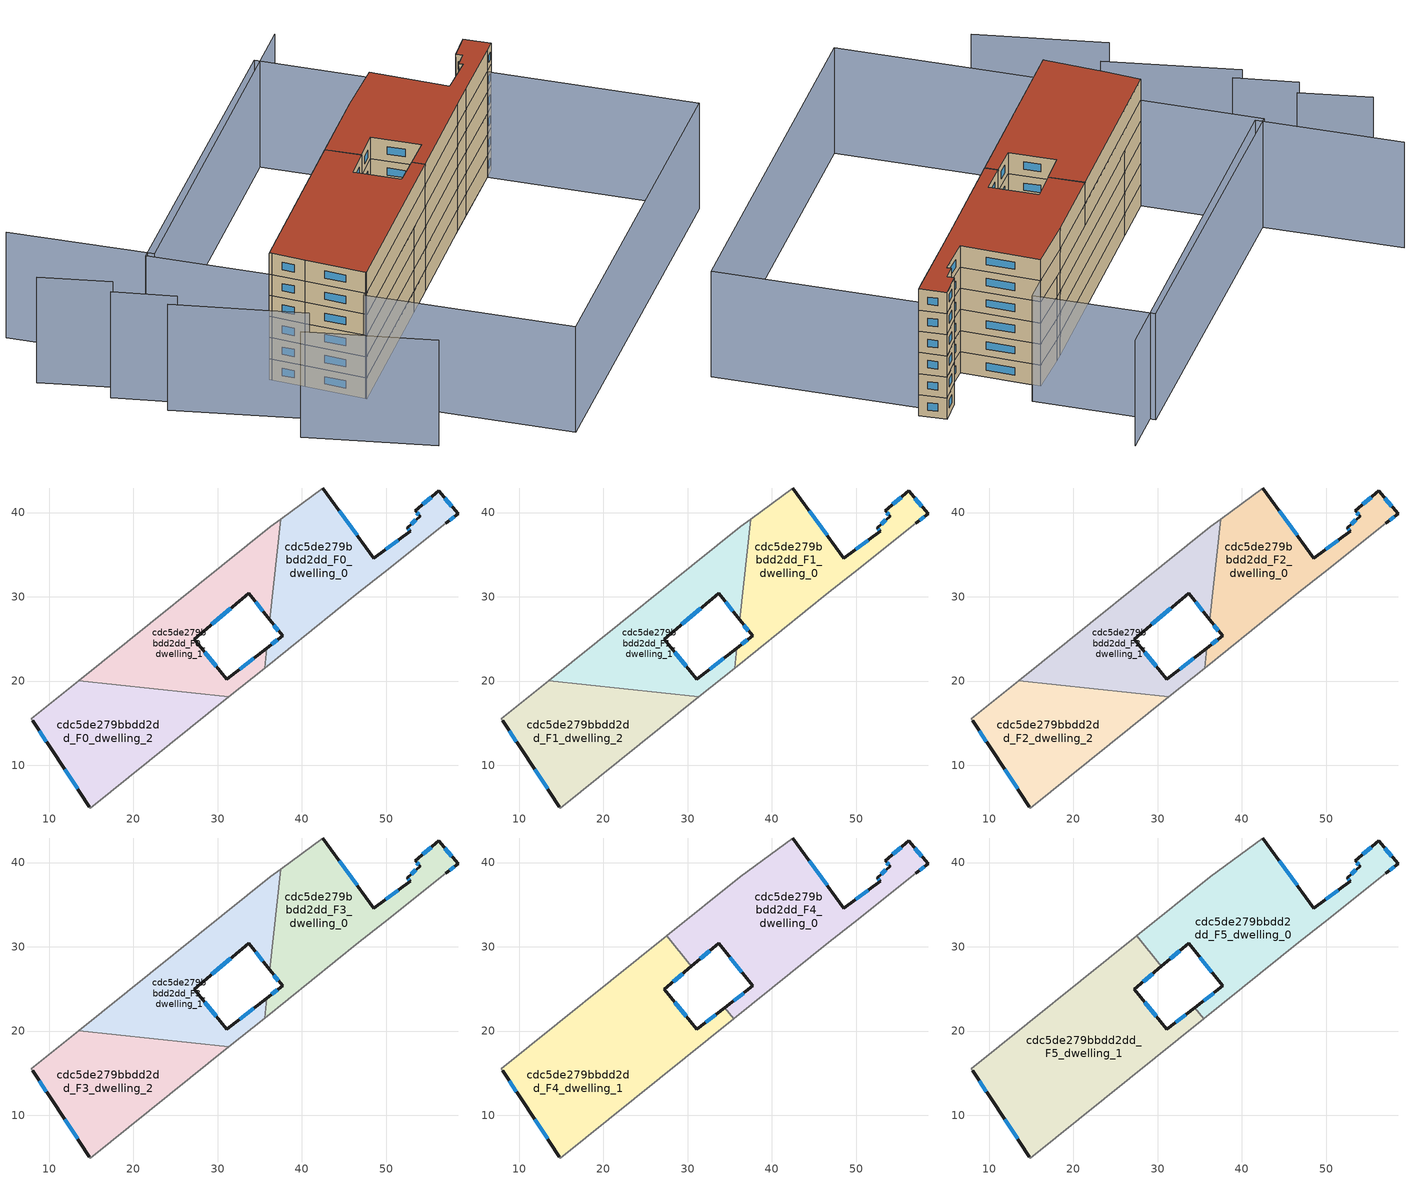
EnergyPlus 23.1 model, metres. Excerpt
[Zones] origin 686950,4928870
cdc5de279bbdd2dd_F0_dwelling_0
 floor ground (EU_floor_Construction): 56.22,42.56 58.53,39.86 57.08,38.72 49.72,32.88 46.77,30.53 35.55,21.53 35.81,23.88 37.71,25.35 36.17,27.28 37.45,39.23 42.44,42.91 48.55,34.6 52.85,37.76 52.47,38.19 54.03,39.56 53.46,40.19 z0
 wall outside (EU_wall_Construction): 57.08,38.72 58.53,39.86 56.22,42.56 53.46,40.19 54.03,39.56 52.47,38.19 52.85,37.76 48.55,34.6 42.44,42.91 / 36.17,27.28 37.71,25.35 35.81,23.88 z0:3
 wall adiabatic (EU_wall_Construction): 35.55,21.53 46.77,30.53 49.72,32.88 57.08,38.72 / 42.44,42.91 37.45,39.23 z0:3
 wall to cdc5de279bbdd2dd_F0_dwelling_1 (EU_wall_Construction): 35.81,23.88 35.55,21.53 / 37.45,39.23 36.17,27.28 z0:3
 window (EU_Window_Construction): 51.45,36.73 49.95,35.63 / 52.59,38.05 52.72,37.9 / 53.52,39.12 52.97,38.64 / 53.64,39.99 53.84,39.77 / 55.32,41.79 54.35,40.96 / 57.78,40.74 56.97,41.68 / 57.55,39.09 58.06,39.49 / 37.09,24.87 36.42,24.36 / 36.67,26.65 37.21,25.98 / 46.56,37.3 44.42,40.21 z0.98:2.02
cdc5de279bbdd2dd_F0_dwelling_1
 floor ground (EU_floor_Construction): 37.45,39.23 36.17,27.28 33.68,30.4 27.21,24.98 31.06,20.2 35.81,23.88 35.55,21.53 31.32,18.13 13.51,20.04 36.22,38.31 z0
 wall outside (EU_wall_Construction): 35.81,23.88 31.06,20.2 27.21,24.98 33.68,30.4 36.17,27.28 z0:3
 wall adiabatic (EU_wall_Construction): 37.45,39.23 36.22,38.31 13.51,20.04 / 31.32,18.13 35.55,21.53 z0:3
 wall to cdc5de279bbdd2dd_F0_dwelling_2 (EU_wall_Construction): 13.51,20.04 31.32,18.13 z0:3
 window (EU_Window_Construction): 34.49,29.39 35.36,28.29 / 29.31,26.74 31.57,28.64 / 29.81,21.76 28.46,23.43 / 34.26,22.68 32.6,21.4 z0.98:2.02
cdc5de279bbdd2dd_F0_dwelling_2
 floor ground (EU_floor_Construction): 31.32,18.13 14.88,4.93 14.77,5.1 10.46,11.62 8.06,15.29 7.89,15.52 13.51,20.04 z0
 wall outside (EU_wall_Construction): 8.06,15.29 10.46,11.62 14.77,5.1 z0:3
 wall adiabatic (EU_wall_Construction): 13.51,20.04 7.89,15.52 8.06,15.29 / 14.77,5.1 14.88,4.93 31.32,18.13 z0:3
 window (EU_Window_Construction): 11.86,9.5 13.37,7.22 / 8.84,14.1 9.68,12.82 z0.98:2.02
cdc5de279bbdd2dd_F1_dwelling_0
 floor to cdc5de279bbdd2dd_F0_dwelling_0 (EU_floor_Construction): 56.22,42.56 58.53,39.86 57.08,38.72 49.72,32.88 46.77,30.53 35.55,21.53 35.8,23.88 37.71,25.35 36.17,27.28 37.45,39.23 42.44,42.91 48.55,34.6 52.85,37.76 52.47,38.19 54.03,39.56 53.46,40.19 z3
 wall outside (EU_wall_Construction): 57.08,38.72 58.53,39.86 56.22,42.56 53.46,40.19 54.03,39.56 52.47,38.19 52.85,37.76 48.55,34.6 42.44,42.91 / 36.17,27.28 37.71,25.35 35.81,23.88 z3:6
 wall adiabatic (EU_wall_Construction): 35.55,21.53 46.77,30.53 49.72,32.88 57.08,38.72 / 42.44,42.91 37.45,39.23 z3:6
 wall to cdc5de279bbdd2dd_F1_dwelling_1 (EU_wall_Construction): 35.81,23.88 35.55,21.53 / 37.45,39.23 36.17,27.28 z3:6
 window (EU_Window_Construction): 51.45,36.73 49.95,35.63 / 52.59,38.05 52.72,37.9 / 53.52,39.12 52.97,38.64 / 53.64,39.99 53.84,39.77 / 55.32,41.79 54.35,40.96 / 57.78,40.74 56.97,41.68 / 57.55,39.09 58.06,39.49 / 37.09,24.87 36.42,24.36 / 36.67,26.65 37.21,25.98 / 46.56,37.3 44.42,40.21 z3.98:5.02
cdc5de279bbdd2dd_F1_dwelling_1
 floor to cdc5de279bbdd2dd_F0_dwelling_1 (EU_floor_Construction): 37.45,39.23 36.17,27.28 33.68,30.4 27.21,24.98 31.06,20.2 35.8,23.88 35.55,21.53 31.32,18.13 13.51,20.04 36.22,38.31 z3
 wall outside (EU_wall_Construction): 35.81,23.88 31.06,20.2 27.21,24.98 33.68,30.4 36.17,27.28 z3:6
 wall adiabatic (EU_wall_Construction): 37.45,39.23 36.22,38.31 13.51,20.04 / 31.32,18.13 35.55,21.53 z3:6
 wall to cdc5de279bbdd2dd_F1_dwelling_2 (EU_wall_Construction): 13.51,20.04 31.32,18.13 z3:6
 window (EU_Window_Construction): 34.49,29.39 35.36,28.29 / 29.31,26.74 31.57,28.64 / 29.81,21.76 28.46,23.43 / 34.26,22.68 32.6,21.4 z3.98:5.02
cdc5de279bbdd2dd_F1_dwelling_2
 floor to cdc5de279bbdd2dd_F0_dwelling_2 (EU_floor_Construction): 31.32,18.13 14.88,4.93 14.77,5.1 10.46,11.62 8.06,15.29 7.89,15.52 13.51,20.04 z3
 wall outside (EU_wall_Construction): 8.06,15.29 10.46,11.62 14.77,5.1 z3:6
 wall adiabatic (EU_wall_Construction): 13.51,20.04 7.89,15.52 8.06,15.29 / 14.77,5.1 14.88,4.93 31.32,18.13 z3:6
 window (EU_Window_Construction): 11.86,9.5 13.37,7.22 / 8.84,14.1 9.68,12.82 z3.98:5.02
cdc5de279bbdd2dd_F2_dwelling_0
 floor to cdc5de279bbdd2dd_F1_dwelling_0 (EU_floor_Construction): 56.22,42.56 58.53,39.86 57.08,38.72 49.72,32.88 46.77,30.53 35.55,21.53 35.8,23.88 37.71,25.35 36.17,27.28 37.45,39.23 42.44,42.91 48.55,34.6 52.85,37.76 52.47,38.19 54.03,39.56 53.46,40.19 z6
 wall outside (EU_wall_Construction): 57.08,38.72 58.53,39.86 56.22,42.56 53.46,40.19 54.03,39.56 52.47,38.19 52.85,37.76 48.55,34.6 42.44,42.91 / 36.17,27.28 37.71,25.35 35.81,23.88 z6:9
 wall adiabatic (EU_wall_Construction): 35.55,21.53 46.77,30.53 49.72,32.88 57.08,38.72 / 42.44,42.91 37.45,39.23 z6:9
 wall to cdc5de279bbdd2dd_F2_dwelling_1 (EU_wall_Construction): 35.81,23.88 35.55,21.53 / 37.45,39.23 36.17,27.28 z6:9
 window (EU_Window_Construction): 51.45,36.73 49.95,35.63 / 52.59,38.05 52.72,37.9 / 53.52,39.12 52.97,38.64 / 53.64,39.99 53.84,39.77 / 55.32,41.79 54.35,40.96 / 57.78,40.74 56.97,41.68 / 57.55,39.09 58.06,39.49 / 37.09,24.87 36.42,24.36 / 36.67,26.65 37.21,25.98 / 46.56,37.3 44.42,40.21 z6.98:8.02
cdc5de279bbdd2dd_F2_dwelling_1
 floor to cdc5de279bbdd2dd_F1_dwelling_1 (EU_floor_Construction): 37.45,39.23 36.17,27.28 33.68,30.4 27.21,24.98 31.06,20.2 35.8,23.88 35.55,21.53 31.32,18.13 13.51,20.04 36.22,38.31 z6
 wall outside (EU_wall_Construction): 35.81,23.88 31.06,20.2 27.21,24.98 33.68,30.4 36.17,27.28 z6:9
 wall adiabatic (EU_wall_Construction): 37.45,39.23 36.22,38.31 13.51,20.04 / 31.32,18.13 35.55,21.53 z6:9
 wall to cdc5de279bbdd2dd_F2_dwelling_2 (EU_wall_Construction): 13.51,20.04 31.32,18.13 z6:9
 window (EU_Window_Construction): 34.49,29.39 35.36,28.29 / 29.31,26.74 31.57,28.64 / 29.81,21.76 28.46,23.43 / 34.26,22.68 32.6,21.4 z6.98:8.02
cdc5de279bbdd2dd_F2_dwelling_2
 floor to cdc5de279bbdd2dd_F1_dwelling_2 (EU_floor_Construction): 31.32,18.13 14.88,4.93 14.77,5.1 10.46,11.62 8.06,15.29 7.89,15.52 13.51,20.04 z6
 wall outside (EU_wall_Construction): 8.06,15.29 10.46,11.62 14.77,5.1 z6:9
 wall adiabatic (EU_wall_Construction): 13.51,20.04 7.89,15.52 8.06,15.29 / 14.77,5.1 14.88,4.93 31.32,18.13 z6:9
 window (EU_Window_Construction): 11.86,9.5 13.37,7.22 / 8.84,14.1 9.68,12.82 z6.98:8.02
cdc5de279bbdd2dd_F3_dwelling_0
 floor to cdc5de279bbdd2dd_F2_dwelling_0 (EU_floor_Construction): 56.22,42.56 58.53,39.86 57.08,38.72 49.72,32.88 46.77,30.53 35.55,21.53 35.8,23.88 37.71,25.35 36.17,27.28 37.45,39.23 42.44,42.91 48.55,34.6 52.85,37.76 52.47,38.19 54.03,39.56 53.46,40.19 z9
 wall outside (EU_wall_Construction): 57.08,38.72 58.53,39.86 56.22,42.56 53.46,40.19 54.03,39.56 52.47,38.19 52.85,37.76 48.55,34.6 42.44,42.91 / 36.17,27.28 37.71,25.35 35.81,23.88 z9:12
 wall adiabatic (EU_wall_Construction): 35.55,21.53 46.77,30.53 49.72,32.88 57.08,38.72 / 42.44,42.91 37.45,39.23 z9:12
 wall to cdc5de279bbdd2dd_F3_dwelling_1 (EU_wall_Construction): 35.81,23.88 35.55,21.53 / 37.45,39.23 36.17,27.28 z9:12
 window (EU_Window_Construction): 51.45,36.73 49.95,35.63 / 52.59,38.05 52.72,37.9 / 53.52,39.12 52.97,38.64 / 53.64,39.99 53.84,39.77 / 55.32,41.79 54.35,40.96 / 57.78,40.74 56.97,41.68 / 57.55,39.09 58.06,39.49 / 37.09,24.87 36.42,24.36 / 36.67,26.65 37.21,25.98 / 46.56,37.3 44.42,40.21 z9.98:11.02
cdc5de279bbdd2dd_F3_dwelling_1
 floor to cdc5de279bbdd2dd_F2_dwelling_1 (EU_floor_Construction): 37.45,39.23 36.17,27.28 33.68,30.4 27.21,24.98 31.06,20.2 35.8,23.88 35.55,21.53 31.32,18.13 13.51,20.04 36.22,38.31 z9
 wall outside (EU_wall_Construction): 35.81,23.88 31.06,20.2 27.21,24.98 33.68,30.4 36.17,27.28 z9:12
 wall adiabatic (EU_wall_Construction): 37.45,39.23 36.22,38.31 13.51,20.04 / 31.32,18.13 35.55,21.53 z9:12
 wall to cdc5de279bbdd2dd_F3_dwelling_2 (EU_wall_Construction): 13.51,20.04 31.32,18.13 z9:12
 window (EU_Window_Construction): 34.49,29.39 35.36,28.29 / 29.31,26.74 31.57,28.64 / 29.81,21.76 28.46,23.43 / 34.26,22.68 32.6,21.4 z9.98:11.02
cdc5de279bbdd2dd_F3_dwelling_2
 floor to cdc5de279bbdd2dd_F2_dwelling_2 (EU_floor_Construction): 31.32,18.13 14.88,4.93 14.77,5.1 10.46,11.62 8.06,15.29 7.89,15.52 13.51,20.04 z9
 wall outside (EU_wall_Construction): 8.06,15.29 10.46,11.62 14.77,5.1 z9:12
 wall adiabatic (EU_wall_Construction): 13.51,20.04 7.89,15.52 8.06,15.29 / 14.77,5.1 14.88,4.93 31.32,18.13 z9:12
 window (EU_Window_Construction): 11.86,9.5 13.37,7.22 / 8.84,14.1 9.68,12.82 z9.98:11.02
cdc5de279bbdd2dd_F4_dwelling_0
 floor to cdc5de279bbdd2dd_F3_dwelling_0 (EU_floor_Construction): 56.22,42.56 58.53,39.86 57.08,38.72 49.72,32.88 46.77,30.53 35.55,21.53 35.8,23.88 37.71,25.35 36.17,27.28 37.45,39.23 42.44,42.91 48.55,34.6 52.85,37.76 52.47,38.19 54.03,39.56 53.46,40.19 z12
 floor to cdc5de279bbdd2dd_F3_dwelling_1 (EU_floor_Construction): 37.45,39.23 36.17,27.28 33.68,30.4 30.44,27.69 27.53,31.33 36.22,38.31 z12; 35.8,23.88 35.55,21.53 35.44,21.44 34.38,22.77 z12
 wall outside (EU_wall_Construction): 57.08,38.72 58.53,39.86 56.22,42.56 53.46,40.19 54.03,39.56 52.47,38.19 52.85,37.76 48.55,34.6 42.44,42.91 / 30.44,27.69 33.68,30.4 37.71,25.35 34.38,22.77 z12:15
 wall adiabatic (EU_wall_Construction): 35.44,21.44 46.77,30.53 49.72,32.88 57.08,38.72 / 42.44,42.91 36.22,38.31 27.53,31.33 z12:15
 wall to cdc5de279bbdd2dd_F4_dwelling_1 (EU_wall_Construction): 34.38,22.77 35.44,21.44 / 27.53,31.33 30.44,27.69 z12:15
 window (EU_Window_Construction): 51.45,36.73 49.95,35.63 / 52.59,38.05 52.72,37.9 / 53.52,39.12 52.97,38.64 / 53.64,39.99 53.84,39.77 / 55.32,41.79 54.35,40.96 / 57.78,40.74 56.97,41.68 / 57.55,39.09 58.06,39.49 / 36.62,24.51 35.46,23.61 / 34.99,28.76 36.4,26.99 / 31.5,28.57 32.63,29.52 / 46.56,37.3 44.42,40.21 z12.98:14.02
cdc5de279bbdd2dd_F4_dwelling_1
 floor to cdc5de279bbdd2dd_F3_dwelling_1 (EU_floor_Construction): 30.44,27.69 27.21,24.98 31.06,20.2 34.38,22.77 35.44,21.44 31.32,18.13 13.51,20.04 27.53,31.33 z12
 floor to cdc5de279bbdd2dd_F3_dwelling_2 (EU_floor_Construction): 31.32,18.13 14.88,4.93 14.77,5.1 10.46,11.62 8.06,15.29 7.89,15.52 13.51,20.04 z12
 wall outside (EU_wall_Construction): 34.38,22.77 31.06,20.2 27.21,24.98 30.44,27.69 / 8.06,15.29 10.46,11.62 14.77,5.1 z12:15
 wall adiabatic (EU_wall_Construction): 27.53,31.33 7.89,15.52 8.06,15.29 / 14.77,5.1 14.88,4.93 35.44,21.44 z12:15
 window (EU_Window_Construction): 28.26,25.86 29.39,26.81 / 29.81,21.76 28.46,23.43 / 33.3,21.94 32.14,21.04 / 11.86,9.5 13.37,7.22 / 8.84,14.1 9.68,12.82 z12.98:14.02
cdc5de279bbdd2dd_F5_dwelling_0
 floor to cdc5de279bbdd2dd_F4_dwelling_0 (EU_floor_Construction): 56.22,42.56 58.53,39.86 57.08,38.72 49.72,32.88 46.77,30.53 35.44,21.44 34.38,22.77 37.71,25.35 33.68,30.4 30.44,27.69 27.53,31.33 36.22,38.31 42.44,42.91 48.55,34.6 52.85,37.76 52.47,38.19 54.03,39.56 53.46,40.19 z15
 wall outside (EU_wall_Construction): 57.08,38.72 58.53,39.86 56.22,42.56 53.46,40.19 54.03,39.56 52.47,38.19 52.85,37.76 48.55,34.6 42.44,42.91 / 30.44,27.69 33.68,30.4 37.71,25.35 34.38,22.77 z15:18
 wall adiabatic (EU_wall_Construction): 35.44,21.44 46.77,30.53 49.72,32.88 57.08,38.72 / 42.44,42.91 36.22,38.31 27.53,31.33 z15:18
 wall to cdc5de279bbdd2dd_F5_dwelling_1 (EU_wall_Construction): 34.38,22.77 35.44,21.44 / 27.53,31.33 30.44,27.69 z15:18
 window (EU_Window_Construction): 51.45,36.73 49.95,35.63 / 52.59,38.05 52.72,37.9 / 53.52,39.12 52.97,38.64 / 53.64,39.99 53.84,39.77 / 55.32,41.79 54.35,40.96 / 57.78,40.74 56.97,41.68 / 57.55,39.09 58.06,39.49 / 36.62,24.51 35.46,23.61 / 34.99,28.76 36.4,26.99 / 31.5,28.57 32.63,29.52 / 46.56,37.3 44.42,40.21 z15.98:17.02
 roof outside (EU_roof_Construction): 49.72,32.88 57.08,38.72 58.53,39.86 56.22,42.56 53.46,40.19 54.03,39.56 52.47,38.19 52.85,37.76 48.55,34.6 42.44,42.91 36.22,38.31 27.53,31.33 30.44,27.69 33.68,30.4 37.71,25.35 34.38,22.77 35.44,21.44 46.77,30.53 z18
cdc5de279bbdd2dd_F5_dwelling_1
 floor to cdc5de279bbdd2dd_F4_dwelling_1 (EU_floor_Construction): 30.44,27.69 27.21,24.98 31.06,20.2 34.38,22.77 35.44,21.44 14.88,4.93 14.77,5.1 10.46,11.62 8.06,15.29 7.89,15.52 27.53,31.33 z15
 wall outside (EU_wall_Construction): 34.38,22.77 31.06,20.2 27.21,24.98 30.44,27.69 / 8.06,15.29 10.46,11.62 14.77,5.1 z15:18
 wall adiabatic (EU_wall_Construction): 27.53,31.33 7.89,15.52 8.06,15.29 / 14.77,5.1 14.88,4.93 35.44,21.44 z15:18
 window (EU_Window_Construction): 28.26,25.86 29.39,26.81 / 29.81,21.76 28.46,23.43 / 33.3,21.94 32.14,21.04 / 11.86,9.5 13.37,7.22 / 8.84,14.1 9.68,12.82 z15.98:17.02
 roof outside (EU_roof_Construction): 31.06,20.2 27.21,24.98 30.44,27.69 27.53,31.33 7.89,15.52 8.06,15.29 10.46,11.62 14.77,5.1 14.88,4.93 35.44,21.44 34.38,22.77 z18
shading: 3.12,2.37 15.57,-9.06 / -6.26,16.93 6.52,5.28 / -10.21,23.35 -4.24,17.81 / -15.45,31.39 -8.57,25.18 / 41.26,60.93 -0.67,27.51 / -0.67,27.51 -12.36,42.17 / 14.34,4.82 57.08,38.72 / 57.08,38.72 73.71,17.76 / 73.71,17.76 30.97,-16.14 / 30.97,-16.14 14.34,4.82 / 45.33,45.13 7.89,15.52 / 7.89,15.52 -1.79,27.77 / -1.79,27.77 35.65,57.37 / 35.65,57.37 45.33,45.13 z0:15
[Building]
EU S2 Campaign: North Axis=0; Terrain=City; Solar Distribution=FullExterior
[Site:Location]
Bologna: Latitude=44.5; Longitude=11.25; Time Zone=1; Elevation=37
[SizingPeriod:WeatherFileDays]
AnnualSizingPeriod: Begin Month=1; Begin Day of Month=1; End Month=12; End Day of Month=31; Day of Week for Start Day=Monday; Use Weather File Daylight Saving Period=No; Use Weather File Rain and Snow Indicators=No
[MATERIAL]
EU_InternalMass_Material: Roughness=MediumRough; Thickness=0.1; Conductivity=1; Density=1800; Specific Heat=900; Thermal Absorptance=0.9; Solar Absorptance=0.7; Visible Absorptance=0.7
[MATERIAL:NOMASS] Roughness=MediumRough; Thermal Absorptance=0.9; Solar Absorptance=0.7; Visible Absorptance=0.7
Name | Thermal Resistance
EU_wall_NoMass | 0.905828
EU_roof_NoMass | 0.37593
EU_floor_NoMass | 0.67114
[WINDOWMATERIAL:SIMPLEGLAZINGSYSTEM]
EU_Window_SimpleGlazing: UFactor=4.52486; Solar Heat Gain Coefficient=0.85; Visible Transmittance=0.85
[CONSTRUCTION]
EU_wall_Construction: EU_wall_NoMass
EU_roof_Construction: EU_roof_NoMass
EU_floor_Construction: EU_floor_NoMass
EU_InternalMass_Construction: EU_InternalMass_Material
EU_Window_Construction: EU_Window_SimpleGlazing
[ZONE] Type=1; Multiplier=1; Ceiling Height=autocalculate; Floor Area=autocalculate; Part of Total Floor Area=Yes
Name | Volume
cdc5de279bbdd2dd_F0_dwelling_0 | 536.364
cdc5de279bbdd2dd_F1_dwelling_0; cdc5de279bbdd2dd_F2_dwelling_0; cdc5de279bbdd2dd_F3_dwelling_0 | 536.363
cdc5de279bbdd2dd_F4_dwelling_0 | 709.042
cdc5de279bbdd2dd_F5_dwelling_0 | 709.082
cdc5de279bbdd2dd_F0_dwelling_1 | 536.345
cdc5de279bbdd2dd_F1_dwelling_1; cdc5de279bbdd2dd_F2_dwelling_1; cdc5de279bbdd2dd_F3_dwelling_1 | 536.344
cdc5de279bbdd2dd_F4_dwelling_1 | 899.921
cdc5de279bbdd2dd_F5_dwelling_1 | 900.021
cdc5de279bbdd2dd_F0_dwelling_2; cdc5de279bbdd2dd_F1_dwelling_2; cdc5de279bbdd2dd_F2_dwelling_2; cdc5de279bbdd2dd_F3_dwelling_2 | 536.347
[INTERNALMASS] Construction=EU_InternalMass_Construction
Name | Zone or ZoneList | Surface Area
cdc5de279bbdd2dd_F0_dwelling_0_EU_InternalMass | cdc5de279bbdd2dd_F0_dwelling_0 | 178.785
cdc5de279bbdd2dd_F0_dwelling_1_EU_InternalMass | cdc5de279bbdd2dd_F0_dwelling_1 | 178.777
cdc5de279bbdd2dd_F0_dwelling_2_EU_InternalMass | cdc5de279bbdd2dd_F0_dwelling_2 | 178.782
cdc5de279bbdd2dd_F1_dwelling_0_EU_InternalMass | cdc5de279bbdd2dd_F1_dwelling_0 | 178.785
cdc5de279bbdd2dd_F1_dwelling_1_EU_InternalMass | cdc5de279bbdd2dd_F1_dwelling_1 | 178.777
cdc5de279bbdd2dd_F1_dwelling_2_EU_InternalMass | cdc5de279bbdd2dd_F1_dwelling_2 | 178.782
cdc5de279bbdd2dd_F2_dwelling_0_EU_InternalMass | cdc5de279bbdd2dd_F2_dwelling_0 | 178.785
cdc5de279bbdd2dd_F2_dwelling_1_EU_InternalMass | cdc5de279bbdd2dd_F2_dwelling_1 | 178.777
cdc5de279bbdd2dd_F2_dwelling_2_EU_InternalMass | cdc5de279bbdd2dd_F2_dwelling_2 | 178.782
cdc5de279bbdd2dd_F3_dwelling_0_EU_InternalMass | cdc5de279bbdd2dd_F3_dwelling_0 | 178.785
cdc5de279bbdd2dd_F3_dwelling_1_EU_InternalMass | cdc5de279bbdd2dd_F3_dwelling_1 | 178.777
cdc5de279bbdd2dd_F3_dwelling_2_EU_InternalMass | cdc5de279bbdd2dd_F3_dwelling_2 | 178.782
cdc5de279bbdd2dd_F4_dwelling_0_EU_InternalMass | cdc5de279bbdd2dd_F4_dwelling_0 | 236.36
cdc5de279bbdd2dd_F4_dwelling_1_EU_InternalMass | cdc5de279bbdd2dd_F4_dwelling_1 | 300.007
cdc5de279bbdd2dd_F5_dwelling_0_EU_InternalMass | cdc5de279bbdd2dd_F5_dwelling_0 | 236.36
cdc5de279bbdd2dd_F5_dwelling_1_EU_InternalMass | cdc5de279bbdd2dd_F5_dwelling_1 | 300.007
[OTHEREQUIPMENT] Fuel Type=Electricity; Design Level Calculation Method=Watts/Area; Power per Zone Floor Area=1; Fraction Latent=0; Fraction Radiant=0; Fraction Lost=0; Carbon Dioxide Generation Rate=0; EndUse Subcategory=EU_Step8_InternalGains
Name | Zone or ZoneList or Space or SpaceList | Schedule
EU_Step8_InternalGain_cdc5de279bbdd2dd_F0_dwelling_0_f000 | cdc5de279bbdd2dd_F0_dwelling_0 | EU_Step8_GainSchedule_cdc5de279bbdd2dd_F0_dwelling_0_f000
EU_Step8_InternalGain_cdc5de279bbdd2dd_F0_dwelling_1_f000 | cdc5de279bbdd2dd_F0_dwelling_1 | EU_Step8_GainSchedule_cdc5de279bbdd2dd_F0_dwelling_1_f000
EU_Step8_InternalGain_cdc5de279bbdd2dd_F0_dwelling_2_f000 | cdc5de279bbdd2dd_F0_dwelling_2 | EU_Step8_GainSchedule_cdc5de279bbdd2dd_F0_dwelling_2_f000
EU_Step8_InternalGain_cdc5de279bbdd2dd_F1_dwelling_0_f000 | cdc5de279bbdd2dd_F1_dwelling_0 | EU_Step8_GainSchedule_cdc5de279bbdd2dd_F1_dwelling_0_f000
EU_Step8_InternalGain_cdc5de279bbdd2dd_F1_dwelling_1_f000 | cdc5de279bbdd2dd_F1_dwelling_1 | EU_Step8_GainSchedule_cdc5de279bbdd2dd_F1_dwelling_1_f000
EU_Step8_InternalGain_cdc5de279bbdd2dd_F1_dwelling_2_f000 | cdc5de279bbdd2dd_F1_dwelling_2 | EU_Step8_GainSchedule_cdc5de279bbdd2dd_F1_dwelling_2_f000
EU_Step8_InternalGain_cdc5de279bbdd2dd_F2_dwelling_0_f000 | cdc5de279bbdd2dd_F2_dwelling_0 | EU_Step8_GainSchedule_cdc5de279bbdd2dd_F2_dwelling_0_f000
EU_Step8_InternalGain_cdc5de279bbdd2dd_F2_dwelling_1_f000 | cdc5de279bbdd2dd_F2_dwelling_1 | EU_Step8_GainSchedule_cdc5de279bbdd2dd_F2_dwelling_1_f000
EU_Step8_InternalGain_cdc5de279bbdd2dd_F2_dwelling_2_f000 | cdc5de279bbdd2dd_F2_dwelling_2 | EU_Step8_GainSchedule_cdc5de279bbdd2dd_F2_dwelling_2_f000
EU_Step8_InternalGain_cdc5de279bbdd2dd_F3_dwelling_0_f000 | cdc5de279bbdd2dd_F3_dwelling_0 | EU_Step8_GainSchedule_cdc5de279bbdd2dd_F3_dwelling_0_f000
EU_Step8_InternalGain_cdc5de279bbdd2dd_F3_dwelling_1_f000 | cdc5de279bbdd2dd_F3_dwelling_1 | EU_Step8_GainSchedule_cdc5de279bbdd2dd_F3_dwelling_1_f000
EU_Step8_InternalGain_cdc5de279bbdd2dd_F3_dwelling_2_f000 | cdc5de279bbdd2dd_F3_dwelling_2 | EU_Step8_GainSchedule_cdc5de279bbdd2dd_F3_dwelling_2_f000
EU_Step8_InternalGain_cdc5de279bbdd2dd_F4_dwelling_0_f000 | cdc5de279bbdd2dd_F4_dwelling_0 | EU_Step8_GainSchedule_cdc5de279bbdd2dd_F4_dwelling_0_f000
EU_Step8_InternalGain_cdc5de279bbdd2dd_F4_dwelling_1_f000 | cdc5de279bbdd2dd_F4_dwelling_1 | EU_Step8_GainSchedule_cdc5de279bbdd2dd_F4_dwelling_1_f000
EU_Step8_InternalGain_cdc5de279bbdd2dd_F5_dwelling_0_f000 | cdc5de279bbdd2dd_F5_dwelling_0 | EU_Step8_GainSchedule_cdc5de279bbdd2dd_F5_dwelling_0_f000
EU_Step8_InternalGain_cdc5de279bbdd2dd_F5_dwelling_1_f000 | cdc5de279bbdd2dd_F5_dwelling_1 | EU_Step8_GainSchedule_cdc5de279bbdd2dd_F5_dwelling_1_f000
[ZONEVENTILATION:DESIGNFLOWRATE] Schedule=EU_AlwaysOn; Design Flow Rate Calculation Method=AirChanges/Hour; Air Changes per Hour=0.73129; Ventilation Type=Natural; Fan Pressure Rise=0; Fan Total Efficiency=1; Constant Term Coefficient=1; Temperature Term Coefficient=0; Velocity Term Coefficient=0; Velocity Squared Term Coefficient=0; Minimum Indoor Temperature=-100; Maximum Indoor Temperature=100; Delta Temperature=-100; Minimum Outdoor Temperature=-100; Maximum Outdoor Temperature=100; Maximum Wind Speed=40
Name | Zone or ZoneList or Space or SpaceList
EU_ConstantAir_cdc5de279bbdd2dd_F0_dwelling_0 | cdc5de279bbdd2dd_F0_dwelling_0
EU_ConstantAir_cdc5de279bbdd2dd_F0_dwelling_1 | cdc5de279bbdd2dd_F0_dwelling_1
EU_ConstantAir_cdc5de279bbdd2dd_F0_dwelling_2 | cdc5de279bbdd2dd_F0_dwelling_2
EU_ConstantAir_cdc5de279bbdd2dd_F1_dwelling_0 | cdc5de279bbdd2dd_F1_dwelling_0
EU_ConstantAir_cdc5de279bbdd2dd_F1_dwelling_1 | cdc5de279bbdd2dd_F1_dwelling_1
EU_ConstantAir_cdc5de279bbdd2dd_F1_dwelling_2 | cdc5de279bbdd2dd_F1_dwelling_2
EU_ConstantAir_cdc5de279bbdd2dd_F2_dwelling_0 | cdc5de279bbdd2dd_F2_dwelling_0
EU_ConstantAir_cdc5de279bbdd2dd_F2_dwelling_1 | cdc5de279bbdd2dd_F2_dwelling_1
EU_ConstantAir_cdc5de279bbdd2dd_F2_dwelling_2 | cdc5de279bbdd2dd_F2_dwelling_2
EU_ConstantAir_cdc5de279bbdd2dd_F3_dwelling_0 | cdc5de279bbdd2dd_F3_dwelling_0
EU_ConstantAir_cdc5de279bbdd2dd_F3_dwelling_1 | cdc5de279bbdd2dd_F3_dwelling_1
EU_ConstantAir_cdc5de279bbdd2dd_F3_dwelling_2 | cdc5de279bbdd2dd_F3_dwelling_2
EU_ConstantAir_cdc5de279bbdd2dd_F4_dwelling_0 | cdc5de279bbdd2dd_F4_dwelling_0
EU_ConstantAir_cdc5de279bbdd2dd_F4_dwelling_1 | cdc5de279bbdd2dd_F4_dwelling_1
EU_ConstantAir_cdc5de279bbdd2dd_F5_dwelling_0 | cdc5de279bbdd2dd_F5_dwelling_0
EU_ConstantAir_cdc5de279bbdd2dd_F5_dwelling_1 | cdc5de279bbdd2dd_F5_dwelling_1
[HVACTEMPLATE:THERMOSTAT] Constant Heating Setpoint=20; Constant Cooling Setpoint=50
EU_HeatOnly_cdc5de279bbdd2dd_F0_dwelling_0; EU_HeatOnly_cdc5de279bbdd2dd_F0_dwelling_1; EU_HeatOnly_cdc5de279bbdd2dd_F0_dwelling_2; EU_HeatOnly_cdc5de279bbdd2dd_F1_dwelling_0; EU_HeatOnly_cdc5de279bbdd2dd_F1_dwelling_1; EU_HeatOnly_cdc5de279bbdd2dd_F1_dwelling_2; EU_HeatOnly_cdc5de279bbdd2dd_F2_dwelling_0; EU_HeatOnly_cdc5de279bbdd2dd_F2_dwelling_1; EU_HeatOnly_cdc5de279bbdd2dd_F2_dwelling_2; EU_HeatOnly_cdc5de279bbdd2dd_F3_dwelling_0; EU_HeatOnly_cdc5de279bbdd2dd_F3_dwelling_1; EU_HeatOnly_cdc5de279bbdd2dd_F3_dwelling_2; EU_HeatOnly_cdc5de279bbdd2dd_F4_dwelling_0; EU_HeatOnly_cdc5de279bbdd2dd_F4_dwelling_1; EU_HeatOnly_cdc5de279bbdd2dd_F5_dwelling_0; EU_HeatOnly_cdc5de279bbdd2dd_F5_dwelling_1
[HVACTEMPLATE:ZONE:IDEALLOADSAIRSYSTEM] System Availability Schedule=EU_AlwaysOn; Maximum Heating Supply Air Temperature=50; Minimum Cooling Supply Air Temperature=13; Maximum Heating Supply Air Humidity Ratio=0.0156; Minimum Cooling Supply Air Humidity Ratio=0.0077; Heating Limit=NoLimit; Cooling Limit=NoLimit; Heating Availability Schedule=EU_AlwaysOn; Cooling Availability Schedule=EU_CoolingOff; Dehumidification Control Type=ConstantSensibleHeatRatio; Cooling Sensible Heat Ratio=0.7; Dehumidification Setpoint=60; Humidification Control Type=None; Humidification Setpoint=30; Outdoor Air Method=None; Outdoor Air Flow Rate per Person=0.00944; Outdoor Air Flow Rate per Zone Floor Area=0; Outdoor Air Flow Rate per Zone=0; Demand Controlled Ventilation Type=None; Outdoor Air Economizer Type=NoEconomizer; Heat Recovery Type=None; Sensible Heat Recovery Effectiveness=0.7; Latent Heat Recovery Effectiveness=0.65
Name | Template Thermostat
cdc5de279bbdd2dd_F0_dwelling_0 | EU_HeatOnly_cdc5de279bbdd2dd_F0_dwelling_0
cdc5de279bbdd2dd_F0_dwelling_1 | EU_HeatOnly_cdc5de279bbdd2dd_F0_dwelling_1
cdc5de279bbdd2dd_F0_dwelling_2 | EU_HeatOnly_cdc5de279bbdd2dd_F0_dwelling_2
cdc5de279bbdd2dd_F1_dwelling_0 | EU_HeatOnly_cdc5de279bbdd2dd_F1_dwelling_0
cdc5de279bbdd2dd_F1_dwelling_1 | EU_HeatOnly_cdc5de279bbdd2dd_F1_dwelling_1
cdc5de279bbdd2dd_F1_dwelling_2 | EU_HeatOnly_cdc5de279bbdd2dd_F1_dwelling_2
cdc5de279bbdd2dd_F2_dwelling_0 | EU_HeatOnly_cdc5de279bbdd2dd_F2_dwelling_0
cdc5de279bbdd2dd_F2_dwelling_1 | EU_HeatOnly_cdc5de279bbdd2dd_F2_dwelling_1
cdc5de279bbdd2dd_F2_dwelling_2 | EU_HeatOnly_cdc5de279bbdd2dd_F2_dwelling_2
cdc5de279bbdd2dd_F3_dwelling_0 | EU_HeatOnly_cdc5de279bbdd2dd_F3_dwelling_0
cdc5de279bbdd2dd_F3_dwelling_1 | EU_HeatOnly_cdc5de279bbdd2dd_F3_dwelling_1
cdc5de279bbdd2dd_F3_dwelling_2 | EU_HeatOnly_cdc5de279bbdd2dd_F3_dwelling_2
cdc5de279bbdd2dd_F4_dwelling_0 | EU_HeatOnly_cdc5de279bbdd2dd_F4_dwelling_0
cdc5de279bbdd2dd_F4_dwelling_1 | EU_HeatOnly_cdc5de279bbdd2dd_F4_dwelling_1
cdc5de279bbdd2dd_F5_dwelling_0 | EU_HeatOnly_cdc5de279bbdd2dd_F5_dwelling_0
cdc5de279bbdd2dd_F5_dwelling_1 | EU_HeatOnly_cdc5de279bbdd2dd_F5_dwelling_1
[SIZING:ZONE] Zone Cooling Design Supply Air Temperature Input Method=SupplyAirTemperature; Zone Cooling Design Supply Air Temperature=13; Zone Heating Design Supply Air Temperature Input Method=SupplyAirTemperature; Zone Heating Design Supply Air Temperature=50; Zone Cooling Design Supply Air Humidity Ratio=0.008; Zone Heating Design Supply Air Humidity Ratio=0.008; Cooling Design Air Flow Method=DesignDay; Cooling Design Air Flow Rate=0; Cooling Minimum Air Flow per Zone Floor Area=0.000762; Cooling Minimum Air Flow=0; Cooling Minimum Air Flow Fraction=0.2; Heating Design Air Flow Method=DesignDay; Heating Design Air Flow Rate=0; Heating Maximum Air Flow per Zone Floor Area=0.002032; Heating Maximum Air Flow=0.141576; Heating Maximum Air Flow Fraction=0.3; Account for Dedicated Outdoor Air System=No; Dedicated Outdoor Air System Control Strategy=NeutralSupplyAir; Dedicated Outdoor Air Low Setpoint Temperature for Design=autosize; Dedicated Outdoor Air High Setpoint Temperature for Design=autosize; Zone Load Sizing Method=Sensible Load Only No Latent Load; Zone Latent Cooling Design Supply Air Humidity Ratio Input Method=HumidityRatioDifference; Zone Cooling Design Supply Air Humidity Ratio Difference=0.005; Zone Latent Heating Design Supply Air Humidity Ratio Input Method=HumidityRatioDifference; Zone Humidification Design Supply Air Humidity Ratio Difference=0.005
cdc5de279bbdd2dd_F0_dwelling_0; cdc5de279bbdd2dd_F0_dwelling_1; cdc5de279bbdd2dd_F0_dwelling_2; cdc5de279bbdd2dd_F1_dwelling_0; cdc5de279bbdd2dd_F1_dwelling_1; cdc5de279bbdd2dd_F1_dwelling_2; cdc5de279bbdd2dd_F2_dwelling_0; cdc5de279bbdd2dd_F2_dwelling_1; cdc5de279bbdd2dd_F2_dwelling_2; cdc5de279bbdd2dd_F3_dwelling_0; cdc5de279bbdd2dd_F3_dwelling_1; cdc5de279bbdd2dd_F3_dwelling_2; cdc5de279bbdd2dd_F4_dwelling_0; cdc5de279bbdd2dd_F4_dwelling_1; cdc5de279bbdd2dd_F5_dwelling_0; cdc5de279bbdd2dd_F5_dwelling_1
[SCHEDULE:CONSTANT]
Name | Hourly Value
EU_AlwaysOn | 1
EU_CoolingOff | 0
[SCHEDULE:FILE] Column Number=1; Rows to Skip at Top=0; Number of Hours of Data=8760; Column Separator=Comma; Interpolate to Timestep=No; Minutes per Item=60; Adjust Schedule for Daylight Savings=Yes
Name | File
EU_Step8_GainSchedule_cdc5de279bbdd2dd_F0_dwelling_0_f000 | ../../schedules/cdc5de279bbdd2dd/cdc5de279bbdd2dd_F0_dwelling_0_f000_gain.csv
EU_Step8_GainSchedule_cdc5de279bbdd2dd_F0_dwelling_1_f000 | ../../schedules/cdc5de279bbdd2dd/cdc5de279bbdd2dd_F0_dwelling_1_f000_gain.csv
EU_Step8_GainSchedule_cdc5de279bbdd2dd_F0_dwelling_2_f000 | ../../schedules/cdc5de279bbdd2dd/cdc5de279bbdd2dd_F0_dwelling_2_f000_gain.csv
EU_Step8_GainSchedule_cdc5de279bbdd2dd_F1_dwelling_0_f000 | ../../schedules/cdc5de279bbdd2dd/cdc5de279bbdd2dd_F1_dwelling_0_f000_gain.csv
EU_Step8_GainSchedule_cdc5de279bbdd2dd_F1_dwelling_1_f000 | ../../schedules/cdc5de279bbdd2dd/cdc5de279bbdd2dd_F1_dwelling_1_f000_gain.csv
EU_Step8_GainSchedule_cdc5de279bbdd2dd_F1_dwelling_2_f000 | ../../schedules/cdc5de279bbdd2dd/cdc5de279bbdd2dd_F1_dwelling_2_f000_gain.csv
EU_Step8_GainSchedule_cdc5de279bbdd2dd_F2_dwelling_0_f000 | ../../schedules/cdc5de279bbdd2dd/cdc5de279bbdd2dd_F2_dwelling_0_f000_gain.csv
EU_Step8_GainSchedule_cdc5de279bbdd2dd_F2_dwelling_1_f000 | ../../schedules/cdc5de279bbdd2dd/cdc5de279bbdd2dd_F2_dwelling_1_f000_gain.csv
EU_Step8_GainSchedule_cdc5de279bbdd2dd_F2_dwelling_2_f000 | ../../schedules/cdc5de279bbdd2dd/cdc5de279bbdd2dd_F2_dwelling_2_f000_gain.csv
EU_Step8_GainSchedule_cdc5de279bbdd2dd_F3_dwelling_0_f000 | ../../schedules/cdc5de279bbdd2dd/cdc5de279bbdd2dd_F3_dwelling_0_f000_gain.csv
EU_Step8_GainSchedule_cdc5de279bbdd2dd_F3_dwelling_1_f000 | ../../schedules/cdc5de279bbdd2dd/cdc5de279bbdd2dd_F3_dwelling_1_f000_gain.csv
EU_Step8_GainSchedule_cdc5de279bbdd2dd_F3_dwelling_2_f000 | ../../schedules/cdc5de279bbdd2dd/cdc5de279bbdd2dd_F3_dwelling_2_f000_gain.csv
EU_Step8_GainSchedule_cdc5de279bbdd2dd_F4_dwelling_0_f000 | ../../schedules/cdc5de279bbdd2dd/cdc5de279bbdd2dd_F4_dwelling_0_f000_gain.csv
EU_Step8_GainSchedule_cdc5de279bbdd2dd_F4_dwelling_1_f000 | ../../schedules/cdc5de279bbdd2dd/cdc5de279bbdd2dd_F4_dwelling_1_f000_gain.csv
EU_Step8_GainSchedule_cdc5de279bbdd2dd_F5_dwelling_0_f000 | ../../schedules/cdc5de279bbdd2dd/cdc5de279bbdd2dd_F5_dwelling_0_f000_gain.csv
EU_Step8_GainSchedule_cdc5de279bbdd2dd_F5_dwelling_1_f000 | ../../schedules/cdc5de279bbdd2dd/cdc5de279bbdd2dd_F5_dwelling_1_f000_gain.csv
